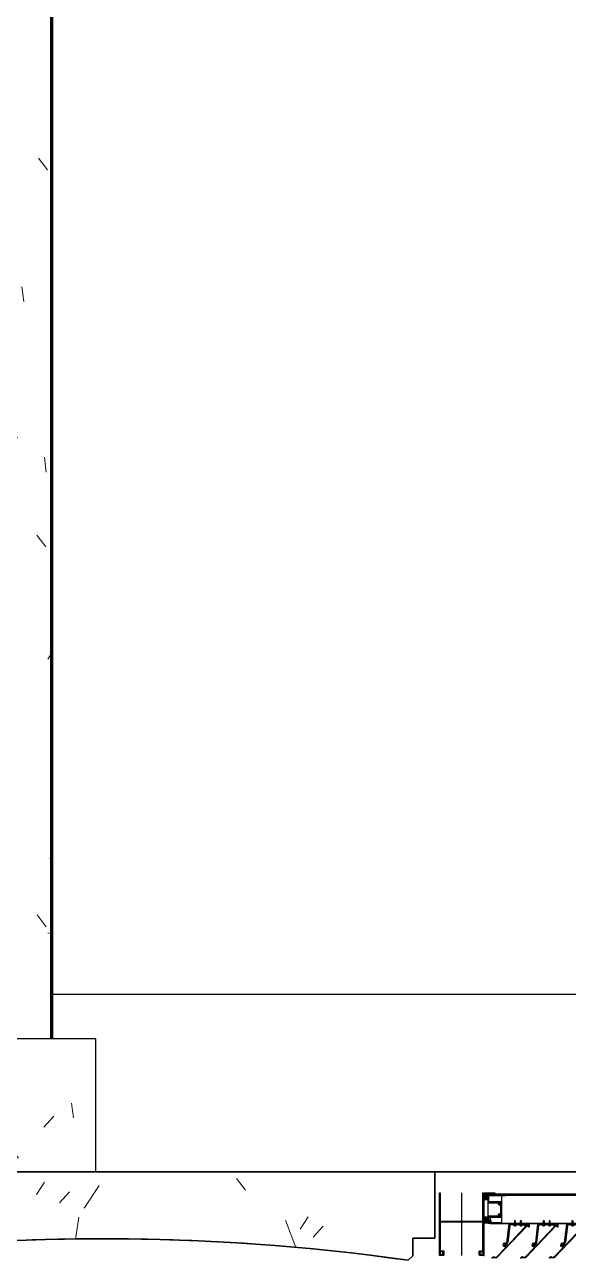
# Model space of a CAD drawing. Header units: millimetres. Extents: x -4391136 to -1798569, y -886572 to -291056.
# Drawn here: x -2548940 to -2547712, y -393616 to -390826 of the extents above; entities that cross this region are included whole.
import ezdxf

# ---------------------------------------------------------------- set-up
doc = ezdxf.new("R2010")
doc.units = ezdxf.units.MM
doc.set_wipeout_variables(frame=1)
doc.linetypes.add('CENTER', pattern=[50.800000000000004, 31.75, -6.35, 6.35, -6.35])
for name, color, linetype in [('010 - ASPG_ACCESSORIES_MAIN_COLOR_1', 7, 'Continuous'), ('010 - ASPG_EXTR_MAIN_COLOR_2', 7, 'Continuous'), ('010 - ASPG_FRAMING_CUT_COLOR_4', 7, 'Continuous'), ('010 - ASPG_FRAMING_HATCH_', 7, 'Continuous'), ('010 - ASPG_FRAMING_MAIN_COLOR_2', 7, 'Continuous'), ('010 - ASPG_FRAMING_SUB_COLOR_2', 7, 'Continuous'), ('010 - ASPG_FRAMING_WIPEOUT_', 7, 'Continuous'), ('_PP-Dim', 7, 'Continuous'), ('BOLT & SCREW', 7, 'Continuous'), ('Center Line', 7, 'CENTER'), ('Xref-C-1-PP17-AR-2214-01-B$0$A-GLAZ-CURT', 7, 'Continuous'), ('Xref-C-1-PP17-AR-2214-01-B$0$A-Wall', 7, 'Continuous'), ('Xref-C-1-PP17-AR-2214-01-B$0$A-WALL-PATT', 7, 'Continuous'), ('Xref-C-1-PP17-AR-2214-01-B$0$S-BEAM', 7, 'Continuous'), ('Xref-C-1-PP17-AR-2214-01-B$0$S-COLS', 7, 'Continuous'), ('Xref-C-1-PP17-AR-2214-01-B$0$S-COLS-E', 7, 'Continuous'), ('Xref-C-1-PP17-AR-2214-01-B$0$WALL-E', 7, 'Continuous')]:
    doc.layers.add(name, color=color, linetype=linetype)
doc.layers.add('010 - ASPG_EXTR_DEF_SUB', color=7, linetype='Continuous', plot=False)
doc.layers.add('010 - ASPG_FRAMING_DEF_SUB', color=7, linetype='Continuous', plot=False)
doc.layers.add('12-GRID', color=7, linetype='CENTER', lineweight=13)
doc.layers.add('SCREW', color=7, linetype='Continuous', lineweight=5)

# ---------------------------------------------------------------- blocks, each defined once
blk = doc.blocks.new('Xref-C-1-PP17-AR-2214-01-B$0$ACM_STR_COLN_Precast- Rectangular Column - 300x500-29835394-ENTRANCE 2 - LOWER ROOF FLOOR PLAN01-flat-1')
at = {"layer": 'Xref-C-1-PP17-AR-2214-01-B$0$S-COLS-E', "lineweight": 9}
h = blk.add_hatch(dxfattribs=at)
h.set_pattern_fill('ACET-2D-FP_50', style=0, pattern_type=2)
h.set_pattern_definition([(49.99999999999999, (2730087.727, 502148.947), (-459.0337474724126, 385.1750482020263), [76.2, -838.2]), (355, (2730087.727, 502148.947), (65.2825274575068, 746.1827032957545), [60.96, -670.56]), (100.451, (2730148.455, 502143.634), (-693.3830033246074, -127.8976821547151), [64.76000000000003, -712.3600000000004]), (46.184, (2730087.727, 502352.1470000001), (-648.5724862192296, 622.3064181256746), [114.3, -1257.299999999999]), (96.63599999999998, (2730178.087, 502338.133), (-1050.534318683824, -122.2199233656631), [97.14000000000112, -1068.540000000012]), (351.184, (2730087.727, 502352.1470000001), (172.1971373415032, 1110.274966525139), [91.44000000000005, -1005.840000000001]), (21, (2730189.327, 502301.347), (-214.7433929342337, 559.4256646482164), [76.20000000000026, -838.2000000000029]), (326, (2730189.327, 502301.347), (418.8539380654042, 620.9765000836203), [60.95999999999972, -670.5599999999969]), (71.45100000000001, (2730239.865, 502267.258), (-668.4524660190125, 224.2969172171013), [64.75999999999985, -712.3599999999983]), (37.50000000000001, (2730087.727, 502148.947), (-158.7692420154774, 206.9121046213362), [33.528, -628.904, 33.528, -1320.292]), (37.50000000000001, (2730087.727, 502148.947), (-158.7692420154774, 206.9121046213362), [-695.96, -647.192, 33.528, -639.572]), (7.499999999999999, (2730087.727, 502148.947), (-47.30360574389223, 359.3065578758984), [33.528, -354.584, 33.528, -870.204]), (7.499999999999999, (2730087.727, 502148.947), (-47.30360574389223, 359.3065578758984), [-421.64, -613.664, 33.528, -223.012]), (327.5, (2729861.159, 502148.947), (146.1911639370438, 229.474161533996), [33.52800000000035, -220.4720000000024, 33.52800000000035, -1810.512000000019]), (327.5, (2729861.159, 502148.947), (146.1911639370438, 229.474161533996), [-287.5280000000031, -758.9520000000081, 33.52800000000035, -1018.032000000011]), (317.5, (2729759.559, 502148.947), (321.0978918266117, 350.4168590258024), [33.52799999999964, -296.6719999999968, 33.52799999999964, -1239.519999999987]), (317.5, (2729759.559, 502148.947), (321.0978918266117, 350.4168590258024), [-363.7279999999961, -492.7599999999948, 33.52799999999964, -713.2319999999924])])
h.paths.add_polyline_path([(-150.000000002794, -190.0000000005239), (-150.000000002794, -200.0000000005239), (149.999999997206, -200.0000000005239), (149.999999997206, 299.9999999994761), (-150.000000002794, 299.9999999994761)])
at = {"layer": 'Xref-C-1-PP17-AR-2214-01-B$0$S-COLS', "color": 7}
for p, q in [((150, 300), (-150, 300)), ((-150, 300), (-150, 290)), ((-150, 290), (-150, -190)), ((150, 290), (150, 300)), ((150, -190), (150, 290)), ((-150, -190), (-150, -200)), ((150, -200), (150, -190)), ((-150, -200), (150, -200))]:
    blk.add_line(p, q, dxfattribs=at)
blk = doc.blocks.new('Xref-C-1-PP17-AR-2214-01-B$0$DPA_Curved type A - Curved Type A-V34-ENTRANCE 2 - LOWER ROOF FLOOR PLAN01-flat-1')
at = {"layer": 'Xref-C-1-PP17-AR-2214-01-B$0$A-GLAZ-CURT', "color": 7}
for p, q in [((0, 750.0000001523877), (0, -750.0000001523877)), ((0, -750.0000001523877), (0, 750.0000001523877)), ((150.0000000004657, 700.5497543982347), (150.0000000004657, 750.0000001523877)), ((150.0000000004657, 750.0000001523877), (150.0000000004657, 700.5497543982347))]:
    blk.add_line(p, q, dxfattribs=at)
for radius, start, end in [(4928.75781346165, 171.9524601037302, 177.311079546237), (4928.757813461648, 171.9524601037302, 177.311079546237), (4928.757813461649, 177.3174867018749, 179.9936068862288), (4928.757813461649, 177.3174867018749, 179.9936068862288), (4928.75781346165, 180, 182.676120185969), (4928.757813461644, 180, 182.676120185969)]:
    blk.add_arc((5080.220649064053, -4.656612873077393e-10), radius, start, end, dxfattribs=at)
blk = doc.blocks.new('Xref-C-1-PP17-AR-2214-01-B$0$DPA_Curved type A - Curved Type A-V14-ENTRANCE 2 - LOWER ROOF FLOOR PLAN01-flat-1')
at = {"layer": 'Xref-C-1-PP17-AR-2214-01-B$0$A-GLAZ-CURT', "lineweight": 9}
h = blk.add_hatch(dxfattribs=at)
h.set_pattern_fill('ACET-2D-FP_15', angle=90, style=0, pattern_type=2)
h.set_pattern_definition([(49.99999999999999, (2729937.736, 501833.3970000008), (-459.0337474724126, 385.1750482020262), [76.2, -838.2]), (355, (2729937.736, 501833.3970000008), (65.28252745750682, 746.1827032957547), [60.96000000000002, -670.5600000000001]), (100.451, (2729998.464, 501828.0840000007), (-693.3830033246076, -127.8976821547151), [64.76000000000005, -712.3600000000005]), (46.18400000000002, (2729937.736, 502036.5970000007), (-648.57248621923, 622.3064181256742), [114.3, -1257.299999999999]), (96.63599999999998, (2730028.096000001, 502022.5830000007), (-1050.534318683824, -122.2199233656637), [97.14000000000117, -1068.540000000013]), (351.184, (2729937.736, 502036.5970000007), (172.1971373415032, 1110.274966525139), [91.44000000000007, -1005.840000000001]), (21.00000000000002, (2730039.336000001, 501985.7970000007), (-214.7433929342338, 559.4256646482162), [76.20000000000027, -838.2000000000031]), (326, (2730039.336000001, 501985.7970000007), (418.8539380654042, 620.9765000836201), [60.95999999999974, -670.559999999997]), (71.45100000000002, (2730089.874, 501951.7080000007), (-668.4524660190125, 224.2969172171013), [64.75999999999986, -712.3599999999984]), (37.50000000000001, (2729937.736, 501833.3970000008), (-158.7692420154775, 206.9121046213362), [33.528, -628.904, 33.528, -1320.292]), (37.50000000000001, (2729937.736, 501833.3970000008), (-158.7692420154775, 206.9121046213362), [-695.96, -647.192, 33.528, -639.572]), (7.499999999999995, (2729937.736, 501833.3970000008), (-47.30360574389218, 359.3065578758988), [33.52799999999999, -354.5839999999999, 33.52799999999999, -870.204]), (7.499999999999995, (2729937.736, 501833.3970000008), (-47.30360574389218, 359.3065578758988), [-421.64, -613.6639999999999, 33.52799999999999, -223.012]), (327.5, (2729711.168000001, 501833.3970000008), (146.1911639370438, 229.474161533996), [33.52800000000036, -220.4720000000024, -1844.04000000002]), (327.5, (2729711.168000001, 501833.3970000008), (146.1911639370438, 229.474161533996), [-254.0000000000028, 33.52800000000036, -758.9520000000082, -1051.560000000011]), (327.5, (2729711.168000001, 501833.3970000008), (146.1911639370438, 229.474161533996), [-1046.480000000011, 33.52800000000036, -1018.032000000011]), (317.5, (2729609.568, 501833.3970000008), (321.0978918266118, 350.4168590258025), [33.52799999999964, -296.6719999999968, 33.52799999999964, -1239.519999999987]), (317.5, (2729609.568, 501833.3970000008), (321.0978918266118, 350.4168590258025), [-363.7279999999961, -492.7599999999947, 33.52799999999964, -713.2319999999922])])
h.paths.add_polyline_path([(-3.259629011154175e-09, -750.0000001529115), (149.9999999967404, -750.0000001529115), (149.9999999967404, -700.0000001526205), (189.999999997206, -700.0000001526205), (199.999999997206, -690.0000001547742), (173.0546247502789, -460.8418314472074), (156.8637420292944, -230.6736867153668), (151.462835598737, -1.164153218269348e-09), (156.8637420292944, 230.6736867130967), (173.2759108911268, 462.7237694916548), (199.999999997206, 690.0000001525041), (189.999999997206, 700.0000001525041), (149.9999999967404, 700.0000001525041), (149.9999999967404, 750.0000001518638), (-3.259629011154175e-09, 750.0000001518638)])
at = {"layer": 'Xref-C-1-PP17-AR-2214-01-B$0$A-GLAZ-CURT', "color": 7, "lineweight": 35}
for p, q in [((150, 750.0000001523877), (0, 750.0000001523877)), ((0, 750.0000001523877), (0, -750.0000001523877)), ((150, 700.0000001530279), (150, 750.0000001523877)), ((190, 700.0000001530279), (150, 700.0000001530279)), ((200, 690.0000001530279), (190, 700.0000001530279))]:
    blk.add_line(p, q, dxfattribs=at)
blk.add_arc((5080.220649064053, -4.656612873077393e-10), 4928.757813461648, 171.9524601037302, 188.0475398962698, dxfattribs=at)
blk = doc.blocks.new('W-1-PP17-ENT2_REV00_20260526-152612_EX_LOPF-1')
at = {"layer": 'Xref-C-1-PP17-AR-2214-01-B$0$A-WALL-PATT', "lineweight": 9}
h = blk.add_hatch(dxfattribs=at)
h.set_pattern_fill('ACET-2D-FP_6', angle=-39.99999999997265, style=0, pattern_type=2)
h.set_pattern_definition([(140.0000000000273, (-5300.000273352955, -7452.49991474679), (-385.17504819663, -459.0337474662813), [76.2000000016863, -838.2000000185496]), (85.00000000002728, (-5300.000273352955, -7452.49991474679), (-746.182703292987, 65.28252745699113), [60.95999998934607, -670.5599998828066]), (190.4510000000273, (-5294.686775229871, -7391.771650662238), (127.8976821521067, -693.3830033084379), [64.75999999792225, -712.3599999771448]), (136.1840000000273, (-5503.19981222041, -7452.499724316935), (-622.306418101827, -648.5724861947823), [114.3000000090041, -1257.300000099045]), (186.6360000000273, (-5489.186372125987, -7362.140300709347), (122.2199233644646, -1050.534318669234), [97.13999999808287, -1068.539999978911]), (81.18400000002735, (-5503.19981222041, -7452.499724316935), (-1110.274966523866, 172.1971373409029), [91.44000001127148, -1005.840000123987]), (111.0000000000273, (-5452.400153682567, -7350.900385513029), (-559.4256646492287, -214.7433929350229), [76.20000000026224, -838.2000000028846]), (56.00000000002737, (-5452.400153682567, -7350.900385513029), (-620.9765001018534, 418.8539380771107), [60.96000000798914, -670.5600000878804]), (161.4510000000273, (-5418.311747249216, -7300.362332455406), (-224.2969171917646, -668.4524659444579), [64.76000000175955, -712.360000019355]), (127.5000000000273, (-5300.000273352955, -7452.49991474679), (-206.9121046008077, -158.7692419998349), [33.52799999595497, -628.9039999241251, 33.52799999595497, -1320.291999840712]), (127.5000000000273, (-5300.000273352955, -7452.49991474679), (-206.9121046008077, -158.7692419998349), [-695.959999916035, -647.1919999219186, 33.52799999595497, -639.571999922838]), (97.50000000002731, (-5300.000273352955, -7452.49991474679), (-359.3065578895622, -47.30360574601231), [33.52800000462985, -354.5840000489642, 33.52800000462985, -870.2040001201657]), (97.50000000002731, (-5300.000273352955, -7452.49991474679), (-359.3065578895622, -47.30360574601231), [-421.6400000582239, -613.6640000847402, 33.52800000462985, -223.0120000307955]), (57.50000000002731, (-5300.000251204241, -7679.067727875954), (-229.4741615089589, 146.1911639207974), [33.52800000332779, -220.4720000218828, -1844.040000183029]), (57.50000000002731, (-5300.000251204241, -7679.067727875954), (-229.4741615089589, 146.1911639207974), [-254.0000000252106, 33.52800000332779, -758.9520000753291, -1051.560000104372]), (57.50000000002731, (-5300.000251204241, -7679.067727875954), (-229.4741615089589, 146.1911639207974), [-1046.480000103867, 33.52800000332779, -1018.032000101044]), (47.50000000002732, (-5299.999580374919, -7780.668140097114), (-350.416859014542, 321.097891815938), [33.52800000205954, -296.6720000182238, 33.52800000205954, -1239.52000007614]), (47.50000000002732, (-5299.999580374919, -7780.668140097114), (-350.416859014542, 321.097891815938), [-363.7280000223428, -492.7600000302689, 33.52800000205954, -713.2320000438118])])
h.paths.add_polyline_path([(-5500.000000002328, -9752.170847279544), (-5500.000000002328, -9905.01763978327), (-5300.000000002328, -9905.01763978327), (-5300.000000002328, -4899.999999996799), (-5500.000000002328, -4899.999999996799)])
at = {"layer": 'Xref-C-1-PP17-AR-2214-01-B$0$A-Wall', "color": 7, "lineweight": 70}
blk.add_line((-5300.000000001863, -9905.017639786063), (-5300.000000001863, -5750.000000000058), dxfattribs=at)
at = {"layer": 'Xref-C-1-PP17-AR-2214-01-B$0$S-BEAM', "color": 7}
for p, q in [((-729.9999965955503, -9805.017639786063), (-5300.000000001863, -9805.017639786063)), ((-19234.99999829847, -10205.01763978606), (470.0000017015263, -10205.01763978606))]:
    blk.add_line(p, q, dxfattribs=at)
at = {"layer": 'Xref-C-1-PP17-AR-2214-01-B$0$WALL-E', "color": 7}
blk.add_line((970.0000017015263, -10204.99999999866), (-13434.99999984959, -10204.99999999866), dxfattribs=at)
at = {"color": 7, "rotation": 270}
for name, p in [('Xref-C-1-PP17-AR-2214-01-B$0$ACM_STR_COLN_Precast- Rectangular Column - 300x500-29835394-ENTRANCE 2 - LOWER ROOF FLOOR PLAN01-flat-1', (-5499.999998298474, -10055.01763978606)), ('Xref-C-1-PP17-AR-2214-01-B$0$DPA_Curved type A - Curved Type A-V34-ENTRANCE 2 - LOWER ROOF FLOOR PLAN01-flat-1', (-5184.999999696855, -10205.0088198926)), ('Xref-C-1-PP17-AR-2214-01-B$0$DPA_Curved type A - Curved Type A-V14-ENTRANCE 2 - LOWER ROOF FLOOR PLAN01-flat-1', (-5184.450245451648, -10205.0088198926))]:
    blk.add_blockref(name, p, dxfattribs=at)
blk = doc.blocks.new('*U3395')
at = {"layer": '12-GRID', "color": 7, "linetype": 'CENTER'}
for p, q in [((5.684341886080801e-14, -6.200000000000029), (5.684341886080801e-14, 2.200000000000029)), ((-4.199999999999973, -2), (4.200000000000085, -2))]:
    blk.add_line(p, q, dxfattribs=at)
at = {"layer": 'BOLT & SCREW', "color": 7}
for p, q in [((-0.553537628269381, -1.771128018217196), (-1.767499999999847, -1.558125000000442)), ((-0.553537628269381, -2.228871981782805), (-1.767500000000483, -2.441875000000354)), ((-0.4577439635652332, -1.771128018217196), (-0.8837500000000146, -1.558125000000442)), ((-0.4577439635652332, -2.228871981782805), (-0.8837500000000146, -2.441875000000354)), ((-0.2288719817826677, -1.446462371730204), (-0.4418749999998197, -0.2325000000002947)), ((-0.2288719817826677, -1.542256036434869), (-0.4418749999998197, -1.116250000000048)), ((-0.2288719817826677, -2.457743963565131), (-0.4418749999998197, -2.883750000000271)), ((-0.2288719817821107, -2.553537628269438), (-0.4418749999998197, -3.767500000000023)), ((0.2288719817822642, -1.446462371730562), (0.4418749999996946, -0.2324999999999764)), ((0.2288719817822642, -1.542256036434869), (0.4418749999996946, -1.116250000000048)), ((0.4418749999996946, -2.883750000000271), (0.2288719817829008, -2.457743963565131)), ((0.2288719817829008, -2.553537628269438), (0.4418749999999732, -3.767500000000023)), ((0.4577439635647103, -1.771128018217196), (0.8837499999994917, -1.558125000000442)), ((0.4577439635647103, -2.228871981782805), (0.8837500000001283, -2.441874999999877)), ((0.5535376282692559, -1.771128018217196), (1.767500000000001, -1.558125000000124)), ((0.5535376282692559, -2.228871981782805), (1.767500000000001, -2.441874999999877))]:
    blk.add_line(p, q, dxfattribs=at)
for points in [[(-1.767500000000006, -1.558125000000442), (-0.8837500000001342, -1.558125000000442, 0.4142135623730394), (-0.4418749999998197, -1.116250000000048), (-0.4418749999998197, -0.2325000000002947), (0.4418749999996946, -0.2324999999999764), (0.4418749999996946, -1.116250000000048, 0.4142135623731505), (0.8837500000000089, -1.558125000000442), (1.76750000000012, -1.558125000000124), (1.76750000000012, -2.441874999999877), (0.8837500000000089, -2.441874999999877, 0.414213562373095), (0.4418749999996946, -2.883750000000271), (0.4418749999999732, -3.767500000000023), (-0.4418749999998197, -3.767500000000023), (-0.4418749999998197, -2.883750000000271, 0.4142135623730397), (-0.8837500000001342, -2.441875000000354), (-1.767500000000483, -2.441875000000354)], [(0.2288719817829008, -2.457743963565131, -0.414213562373095), (0.4577439635645909, -2.228871981782805), (0.5535376282692559, -2.228871981782805), (0.5535376282692559, -1.771128018217196), (0.4577439635645909, -1.771128018217196, -0.4142135623730951), (0.228871981782105, -1.542256036434869), (0.228871981782105, -1.446462371730562), (-0.2288719817826677, -1.446462371730204), (-0.2288719817826677, -1.542256036434869, -0.4142135623730951), (-0.4577439635649944, -1.771128018217196), (-0.553537628269381, -1.771128018217196), (-0.553537628269381, -2.228871981782805), (-0.4577439635649944, -2.228871981782805, -0.4142135623730951), (-0.2288719817826677, -2.457743963565131), (-0.2288719817822698, -2.553537628269438), (0.2288719817829008, -2.553537628269438)]]:
    blk.add_lwpolyline(points, format="xyb", close=True, dxfattribs=at)
blk.add_circle((5.684341886080801e-14, -2), 3.5, dxfattribs=at)
blk = doc.blocks.new('000_ASPG_TYP_FILES_20260218-010703_FRAME_EXTR_')
at = {"layer": '010 - ASPG_FRAMING_HATCH_'}
h = blk.add_hatch(dxfattribs=at)
h.set_pattern_fill('ANSI32', scale=0.1, angle=180)
h.set_pattern_definition([(225, (0, 0), (0.6735192090801866, -0.6735192090801868), []), (225, (-0.4490130000000001, 5.498823332255506e-17), (0.6735192090801866, -0.6735192090801868), [])])
edge = h.paths.add_edge_path()
edge.add_line((1.999999996740371, 15.99999999965075), (1.999999996740371, 1.999999999941792))
edge.add_line((1.999999996740371, 1.999999999941792), (39.69999999750871, 1.999999999941792))
edge.add_arc((39.69999999730499, 1.700000000040752), 0.2999999999010399, -3.891028654834372e-08, 89.99999996109239, ccw=False)
edge.add_line((39.99999999720603, 1.699999999837019), (39.99999999720603, 0.2999999996973202))
edge.add_arc((39.69999999750872, 0.2999999996973131), 0.2999999996973131, -90.00000000000142, 1.4210854715202004e-12, ccw=False)
edge.add_line((39.69999999750871, 0), (0.2999999996973202, 0))
edge.add_arc((0.2999999996973273, 0.2999999996973273), 0.2999999996973273, 180.0000000000013, 269.99999999999864, ccw=False)
edge.add_line((0, 0.2999999996973202), (0, 17.69999999989523))
edge.add_arc((0.2999999999301508, 17.70000000012806), 0.2999999999301508, 90.00000004446741, 180.0000000444674, ccw=False)
edge.add_line((0.2999999996973202, 18.00000000005821), (22.5570233851904, 18.00000000005821))
edge.add_arc((22.5570233856712, 18.50000000026317), 0.5000000002049632, 269.9999999449049, 380.2095453190142)
edge.add_arc((26.1699999981368, 19.82999999686102), 3.349999998908497, 182.0637942974167, 200.2095453254992, ccw=False)
edge.add_arc((23.58168000320438, 19.73672835517209), 0.7599999998138507, 2.0637943418387863, 182.0637943418388, ccw=False)
edge.add_arc((26.16999999910358, 19.82999999939922), 1.830000000338361, 182.0637943388468, 447.9362056470717)
edge.add_arc((26.263271644013, 22.41831999551505), 0.7600000000549151, 87.93620564125177, 267.9362056412518, ccw=False)
edge.add_arc((26.16999999863267, 19.8300000075356), 3.349999992334041, 69.79045460402187, 87.9362056313708, ccw=False)
edge.add_arc((27.49999999788272, 23.44297661244421), 0.5000000006038865, 249.7904545688332, 359.9999999442181)
edge.add_line((27.9999999984866, 23.44297661195742), (27.9999999984866, 26.67999999993481))
edge.add_line((27.9999999984866, 26.67999999993481), (28.49999999674037, 27.17999999958556))
edge.add_line((28.49999999674037, 27.17999999958556), (27.9999999984866, 27.67999999970198))
edge.add_line((27.9999999984866, 27.67999999970198), (27.9999999984866, 38.61999999982072))
edge.add_line((27.9999999984866, 38.61999999982072), (28.49999999674037, 39.11999999993714))
edge.add_line((28.49999999674037, 39.11999999993714), (27.9999999984866, 39.62000000005355))
edge.add_line((27.9999999984866, 39.62000000005355), (27.9999999984866, 42.85702338756528))
edge.add_arc((27.49999999787862, 42.85702338707262), 0.5000000006079759, 5.645408219420843e-08, 110.2095454304945)
edge.add_arc((26.16999999884449, 46.46999999186602), 3.349999992147246, 272.0637943651193, 290.20954539329375, ccw=False)
edge.add_arc((26.263271644013, 43.88168000403675), 0.7600000000258301, 92.06379435882718, 272.0637943588272, ccw=False)
edge.add_arc((26.16999999910502, 46.47000000012492), 1.830000000339747, 272.0637943528818, 537.9362056611998)
edge.add_arc((23.58168000320438, 46.56327164435061), 0.7599999998138507, 177.9362056581612, 357.9362056581612, ccw=False)
edge.add_arc((26.16999999825318, 46.47000000263876), 3.349999999025627, 159.7904546748206, 177.9362057022633, ccw=False)
edge.add_arc((22.55702338551316, 47.7999999994954), 0.500000000434755, 339.790454661877, 450.0000000369852)
edge.add_line((22.5570233851904, 48.29999999993015), (0.2999999996973202, 48.29999999993015))
edge.add_arc((0.2999999996973095, 48.59999999962746), 0.2999999996973131, 179.9999999999987, 270.00000000000205, ccw=False)
edge.add_line((0, 48.59999999962747), (0, 59.99999999994179))
edge.add_arc((0.2999999996973202, 59.99999999994179), 0.2999999996973202, 90, 180, ccw=False)
edge.add_line((0.2999999996973202, 60.29999999963911), (4.999999997438863, 60.29999999963911))
edge.add_line((4.999999997438863, 60.29999999963911), (4.999999997438863, 64.99999999959255))
edge.add_arc((5.299999997369017, 64.99999999982538), 0.2999999999301544, 90.0000000444681, 180.0000000444674, ccw=False)
edge.add_line((5.299999997136183, 65.29999999975553), (29.99999999883585, 65.29999999975553))
edge.add_line((29.99999999883585, 65.29999999975553), (29.99999999883585, 63.59999999997672))
edge.add_arc((29.69999999890567, 63.59999999974391), 0.2999999999301721, -89.99999995552861, 4.4463320136856055e-08, ccw=False)
edge.add_line((29.69999999913853, 63.29999999981374), (7.299999997485429, 63.29999999981374))
edge.add_arc((7.29999999771826, 62.99999999988358), 0.2999999999301508, 90.00000004446738, 180.0000000444674)
edge.add_line((6.999999997788109, 62.99999999965075), (6.999999997788109, 58.29999999969732))
edge.add_line((6.999999997788109, 58.29999999969732), (2.300000000162981, 58.29999999969732))
edge.add_arc((2.299999998300336, 57.99999999813735), 0.3000000015599653, 89.99999964426098, 179.999999644261)
edge.add_line((1.999999996740371, 58), (1.999999996740371, 50.60000000003492))
edge.add_arc((2.299999998533172, 50.60000000166475), 0.3000000017928013, 180.000000311273, 270.0000003112706)
edge.add_line((2.300000000162981, 50.29999999987194), (29.69999999913853, 50.29999999987194))
edge.add_arc((29.6999999989348, 49.9999999999709), 0.299999999901047, -3.890897914970992e-08, 89.99999996109108, ccw=False)
edge.add_line((29.99999999883585, 49.99999999976717), (29.99999999883585, 26.67999999993481))
edge.add_line((29.99999999883585, 26.67999999993481), (29.99999999883585, 16.29999999981374))
edge.add_arc((29.6999999989057, 16.2999999995809), 0.2999999999301508, -89.99999995553259, 4.446741286301403e-08, ccw=False)
edge.add_line((29.69999999913853, 15.99999999965075), (1.999999996740371, 15.99999999965075))
at = {"layer": '010 - ASPG_FRAMING_CUT_COLOR_4', "color": 7}
blk.add_lwpolyline([(1.999999996740371, 15.99999999965075), (1.999999996740371, 1.999999999941792), (39.69999999750871, 1.999999999941792, -0.4142135623731089), (39.99999999720603, 1.699999999837019), (39.99999999720603, 0.2999999996973202, -0.4142135623731089), (39.69999999750871, 0), (0.2999999996973202, 0, -0.4142135623730811), (0, 0.2999999996973202), (0, 17.69999999989523, -0.4142135623730951), (0.2999999996973202, 18.00000000005821), (22.5570233851904, 18.00000000005821, 0.5217296884731124), (23.02624112786725, 18.67272727261297, -0.07934163687482358), (22.82217297761235, 19.70935906958766, -1), (24.34118702879641, 19.76409764075652, 2.296345716993233), (26.23590235819574, 21.65881296969019, -1), (26.29064092983026, 23.17782702133991, -0.0793416368716021), (27.32727272447664, 22.9737588702119, 0.5217296884801942), (27.9999999984866, 23.44297661195742), (27.9999999984866, 26.67999999993481), (28.49999999674037, 27.17999999958556), (27.9999999984866, 27.67999999970198), (27.9999999984866, 38.61999999982072), (28.49999999674037, 39.11999999993714), (27.9999999984866, 39.62000000005355), (27.9999999984866, 42.85702338756528, 0.5217296884727316), (27.32727272447664, 43.3262411293108, -0.07934163687522733), (26.29064092983026, 43.122172978241, -1), (26.23590235819574, 44.64118702983251, 2.296345716995783), (24.34118702879641, 46.53590235876618, -1), (22.82217297761235, 46.59064092993503, -0.07934163687201433), (23.02624112786725, 47.62727272690972, 0.5217296884786579), (22.5570233851904, 48.29999999993015), (0.2999999996973202, 48.29999999993015, -0.4142135623731158), (0, 48.59999999962747), (0, 59.99999999994179, -0.414213562373095), (0.2999999996973202, 60.29999999963911), (4.999999997438863, 60.29999999963911), (4.999999997438863, 64.99999999959255, -0.4142135623730879), (5.299999997136183, 65.29999999975553), (29.99999999883585, 65.29999999975553), (29.99999999883585, 63.59999999997672, -0.4142135623730533), (29.69999999913853, 63.29999999981374), (7.299999997485429, 63.29999999981374, 0.4142135623730949), (6.999999997788109, 62.99999999965075), (6.999999997788109, 58.29999999969732), (2.300000000162981, 58.29999999969732, 0.4142135623730948), (1.999999996740371, 58), (1.999999996740371, 50.60000000003492, 0.4142135623730845), (2.300000000162981, 50.29999999987194), (29.69999999913853, 50.29999999987194, -0.4142135623730951), (29.99999999883585, 49.99999999976717), (29.99999999883585, 26.67999999993481), (29.99999999883585, 16.29999999981374, -0.4142135623730951), (29.69999999913853, 15.99999999965075)], format="xyb", close=True, dxfattribs=at)
at = {"color": 7}
for p in [(26.16999999736436, 48.46999999973923), (26.16999999736436, 21.82999999966705)]:
    blk.add_blockref('*U3395', p, dxfattribs=at)
blk = doc.blocks.new('000_ASPG_TYP_FILES_FRAMING_EXTR_BREAKLINE_TYPE_2')
at = {"layer": '010 - ASPG_FRAMING_HATCH_', "transparency": 33554585}
h = blk.add_hatch(dxfattribs=at)
h.set_pattern_fill('ANSI32', scale=0.25)
h.set_pattern_definition([(45, (0, 0), (-1.683798022700467, 1.683798022700467), []), (45, (1.1225325, 0), (-1.683798022700467, 1.683798022700467), [])])
h.paths.add_polyline_path([(131.0000000002328, 91.00000000058208, 0.4142135623730951), (132.0000000003492, 90.00000000046566), (140.0000000002328, 90.00000000046566, 0.4142135623730951), (141.0000000002328, 91.00000000046566), (141.0000000002328, 100.0000000004657), (2.000000000465661, 100.0000000004657), (2.000000000465661, 125.0000000004657), (4.656612873077393e-10, 125.0000000004657), (4.656612873077393e-10, 99.00000000046566, 0.4142135623730951), (1.000000000465661, 98.00000000046566), (63.00000000023283, 98.00000000046566, -0.414213562373093), (64.00000000023283, 97.00000000046566), (64.00000000023277, 3, -0.4142135623730951), (63.00000000023277, 2), (4.655476004700176e-10, 2), (-5.684341886080801e-14, 0), (141.0000000002328, -6.05359673500061e-09), (141.0000000002328, 8.99999999650754, 0.4142135623730951), (140.0000000002328, 9.99999999650754), (132.0000000003492, 9.99999999650754, 0.4142135623730951), (131.0000000002328, 8.999999996391125), (131.0000000002328, 3, -0.4142135623730951), (130.0000000002328, 2), (67.00000000034919, 2, -0.4142135623730951), (66.00000000023277, 3.000000000116415), (66.00000000023283, 97.00000000034925, -0.4142135623730951), (67.00000000034925, 98.00000000046566), (130.0000000002328, 98.00000000046566, -0.414213562373095), (131.0000000002328, 97.00000000046566)])
h.paths.add_polyline_path([(133.0000000002328, 92.00000000372529), (133.0000000002328, 98.00000000046566), (139.0000000004657, 98.00000000046566), (139.0000000004657, 92.00000000372529)], flags=16)
h.paths.add_polyline_path([(133.0000000002328, 7.999999996740371), (139.0000000004656, 7.999999996740371), (139.0000000004656, 2), (133.0000000002328, 2)], flags=16)
at = {"layer": '010 - ASPG_FRAMING_HATCH_'}
h = blk.add_hatch(dxfattribs=at)
h.set_pattern_fill('ANSI37', scale=0.5954980955866349, angle=-90.00000000000001)
h.set_pattern_definition([(314.9999999999999, (1257419.492862034, -519971.6224064051), (1.336931354494228, 1.336931354494224), []), (44.99999999999984, (1257419.492862034, -519971.6224064051), (-1.336931354494223, 1.336931354494228), [])])
edge = h.paths.add_edge_path()
edge.add_ellipse((57.77220869682924, 105.0000000013979), major_axis=(-3.509070088518285e-14, -4.999999999272404), ratio=0.6444816938462435, start_angle=0, end_angle=180)
edge.add_line((57.7722086968293, 110.0000000004666), (62.00000000013239, 110.0000000004666))
edge.add_arc((62.00000000012511, 110.3000000005204), 0.3000000000538421, -89.99999999861039, -1.389609784768862e-09)
edge.add_line((62.30000000017895, 110.3000000005131), (62.30000000017895, 111.0000000004666))
edge.add_line((62.30000000017895, 111.0000000004666), (61.80000000017895, 111.5000000006994))
edge.add_line((61.80000000017895, 111.5000000006994), (62.30000000017895, 112.0000000004666))
edge.add_line((62.3000000001789, 112.0000000004666), (61.8000000001789, 112.5000000006994))
edge.add_line((61.8000000001789, 112.5000000006994), (62.3000000001789, 113.0000000004666))
edge.add_line((62.3000000001789, 113.0000000004666), (61.8000000001789, 113.5000000004666))
edge.add_line((61.8000000001789, 113.5000000004666), (62.3000000001789, 114.0000000004666))
edge.add_line((62.3000000001789, 114.0000000004666), (62.3000000001789, 115.0000000004666))
edge.add_line((62.3000000001789, 115.0000000004666), (63.30000000006248, 115.0000000004666))
edge.add_line((63.30000000006248, 115.0000000004666), (63.80000000006248, 115.5000000004666))
edge.add_line((63.80000000006248, 115.5000000004666), (64.30000000006248, 115.0000000004666))
edge.add_line((64.30000000006248, 115.0000000004666), (64.80000000006248, 115.5000000004666))
edge.add_line((64.80000000006248, 115.5000000004666), (65.30000000006248, 115.0000000004666))
edge.add_line((65.30000000006248, 115.0000000004666), (65.80000000006248, 115.5000000004666))
edge.add_line((65.80000000006248, 115.5000000004666), (66.3000000001789, 115.0000000004666))
edge.add_line((66.3000000001789, 115.0000000004666), (67.00000000013233, 115.0000000004666))
edge.add_arc((67.00000000009595, 115.3000000004331), 0.2999999999665306, -89.99999999305201, 1.528565674358258e-08)
edge.add_line((67.30000000006248, 115.3000000005131), (67.30017822621585, 110.0000000004666))
edge.add_arc((77.20009572428614, 105.0000000011651), 11.09091368921486, 153.2037265686182, 206.7962734313818)
edge.add_line((67.30017822621585, 100.0000000018636), (57.77220869682924, 100.0000000018636))
h = blk.add_hatch(dxfattribs=at)
h.set_pattern_fill('ANSI37', scale=0.5954980955866349, angle=-90.00000000000001)
h.set_pattern_definition([(314.9999999999999, (1257419.192862035, -519973.9224064052), (1.336931354494228, 1.336931354494224), []), (44.99999999999984, (1257419.192862035, -519973.9224064052), (-1.336931354494223, 1.336931354494228), [])])
edge = h.paths.add_edge_path()
edge.add_ellipse((11.52796953045714, 105.0000000013979), major_axis=(-3.510345640540481e-14, -4.999999999272404), ratio=0.6444816938462435, start_angle=180, end_angle=360, ccw=False)
edge.add_line((11.52796953045714, 110.0000000004666), (2.000000001098726, 110.0000000004666))
edge.add_arc((-7.899917496811156, 105.0000000013979), 11.09091368915029, -26.79627343179601, 26.796273430967574, ccw=False)
edge.add_line((2.000000001070532, 100.0000000018636), (11.52796953042895, 100.0000000018636))
h = blk.add_hatch(dxfattribs=at)
h.set_pattern_fill('HONEY', scale=0.238199238234654, angle=-90.00000000000001)
h.set_pattern_definition([(270, (1257419.442484037, -519993.9224064052), (0.6549599250656583, -1.134423872092541), [0.7562825813950264, -1.512565162790053]), (29.99999999999978, (1257419.442484037, -519993.9224064052), (0.6549599293588203, 1.134423869613882), [0.7562825813950257, -1.512565162790051]), (329.9999999999998, (1257419.442484037, -519993.9224064052), (1.309919854424478, -2.478657937293614e-09), [-1.512565162790051, 0.7562825813950254])])
edge = h.paths.add_edge_path()
edge.add_ellipse((11.77759153230824, 105.0000000014043), major_axis=(-3.509070088518285e-14, -4.999999999272404), ratio=0.6444816938462435, start_angle=0, end_angle=360, ccw=False)
h = blk.add_hatch(dxfattribs=at)
h.set_pattern_fill('HONEY', scale=0.238199238234654, angle=-90.00000000000001)
h.set_pattern_definition([(270, (1257419.243240032, -519991.6224064051), (0.6549599250656583, -1.134423872092541), [0.7562825813950264, -1.512565162790053]), (29.99999999999978, (1257419.243240032, -519991.6224064051), (0.6549599293588203, 1.134423869613882), [0.7562825813950257, -1.512565162790051]), (329.9999999999998, (1257419.243240032, -519991.6224064051), (1.309919854424478, -2.478657937293614e-09), [-1.512565162790051, 0.7562825813950254])])
edge = h.paths.add_edge_path()
edge.add_ellipse((57.5225866949782, 105.0000000013979), major_axis=(-3.509070088518285e-14, -4.999999999272404), ratio=0.6444816938462435, start_angle=0, end_angle=360)
at = {"color": 7}
blk.add_point((141.0000000002328, 100.0000000004657), dxfattribs=at)
at = {"layer": '010 - ASPG_FRAMING_CUT_COLOR_4', "color": 7}
blk.add_lwpolyline([(-5.684341886080801e-14, 0), (4.656044438888784e-10, 2), (63.00000000023277, 2, 0.4142135623730951), (64.00000000023277, 3), (64.00000000023283, 97.00000000046566, 0.4142135623730951), (63.00000000023283, 98.00000000046566), (1.000000000465661, 98.00000000046566, -0.4142135623730951), (4.656612873077393e-10, 99.00000000046566), (4.656612873077393e-10, 125.0000000004657), (2.000000000465661, 125.0000000004657), (2.000000000465661, 100.0000000004657), (141.0000000002328, 100.0000000004657), (141.0000000002328, 91.00000000046566, -0.4142135623730951), (140.0000000002328, 90.00000000046566), (132.0000000004657, 90.00000000046566, -0.414213562373095), (131.0000000002328, 91.00000000046566), (131.0000000002328, 97.00000000046566, 0.4142135623730951), (130.0000000002328, 98.00000000046566), (67.00000000046566, 98.00000000046566, 0.4142135623730951), (66.00000000023283, 97.00000000046566), (66.00000000023277, 3, 0.4142135623730951), (67.0000000004656, 2), (130.0000000002328, 2, 0.4142135623730951), (131.0000000002328, 3), (131.0000000002328, 8.99999999650754, -0.414213562373095), (132.0000000004656, 9.99999999650754), (140.0000000002328, 9.99999999650754, -0.4142135623730951), (141.0000000002328, 8.99999999650754), (141.0000000002328, 0)], format="xyb", close=True, dxfattribs=at)
for points in [[(139.0000000004657, 98.00000000046566), (139.0000000004657, 92.00000000372529), (133.0000000002328, 92.00000000372529), (133.0000000002328, 98.00000000046566)], [(139.0000000004656, 2), (139.0000000004656, 7.999999996740371), (133.0000000002328, 7.999999996740371), (133.0000000002328, 2)]]:
    blk.add_lwpolyline(points, close=True, dxfattribs=at)
at = {"layer": '010 - ASPG_FRAMING_DEF_SUB', "color": 7, "transparency": 33554457}
blk.add_line((4.656044438888784e-10, 50.00000000023283), (141.0000000002329, 50.00000000023283), dxfattribs=at)
for points in [[(54.30017822621591, 100.0000000018636), (67.30017822621585, 100.0000000018636), (67.30017822621585, 115.5000000004666), (54.30017822621585, 115.5000000004666)], [(2.000000001070532, 100.0000000018636), (15.00000000107053, 100.0000000018699), (15.00000000107053, 110.0000000006767), (2.000000001070532, 110.0000000006703)]]:
    blk.add_lwpolyline(points, close=True, dxfattribs=at)
at = {"layer": '010 - ASPG_FRAMING_SUB_COLOR_2', "color": 7}
for points in [[(57.5225866949782, 100.0000000018636), (67.30017822621585, 100.0000000018636, -0.2381992382621886), (67.30017822621585, 110.0000000004666), (67.30000000006248, 115.3000000005131, -0.4142135624157165), (67.00000000013233, 115.0000000004666), (66.3000000001789, 115.0000000004666), (65.80000000006248, 115.5000000004666), (65.30000000006248, 115.0000000004666), (64.80000000006248, 115.5000000004666), (64.30000000006248, 115.0000000004666), (63.80000000006248, 115.5000000004666), (63.30000000006248, 115.0000000004666), (62.3000000001789, 115.0000000004666), (62.3000000001789, 114.0000000004666), (61.8000000001789, 113.5000000004666), (62.3000000001789, 113.0000000004666), (61.8000000001789, 112.5000000006994), (62.3000000001789, 112.0000000004666), (61.80000000017895, 111.5000000006994), (62.30000000017895, 111.0000000004666), (62.30000000017895, 110.3000000005131, -0.414213562358888), (62.00000000013239, 110.0000000004666), (57.5225866949782, 110.0000000004666)], [(11.77759153219182, 100.0000000018699), (2.000000001070532, 100.0000000018636, 0.2381992382621886), (2.000000001070532, 110.0000000004666), (11.77759153219182, 110.0000000004729)]]:
    blk.add_lwpolyline(points, format="xyb", dxfattribs=at)
at = {"layer": '010 - ASPG_FRAMING_SUB_COLOR_2', "color": 7, "extrusion": (0, 0, -1)}
blk.add_ellipse((11.77759153230824, 105.0000000014043), major_axis=(-3.509070088518285e-14, -4.999999999272404), ratio=0.6444816938462435, dxfattribs=at)
at = {"layer": '010 - ASPG_FRAMING_SUB_COLOR_2', "color": 7}
blk.add_ellipse((57.5225866949782, 105.0000000013979), major_axis=(-3.509070088518285e-14, -4.999999999272404), ratio=0.6444816938462435, dxfattribs=at)
blk = doc.blocks.new('PZG35-9D5')
at = {"layer": 'Center Line', "color": 7}
blk.add_line((1.4210854715202e-14, 3.733653355866409), (1.4210854715202e-14, -10.53404386090006), dxfattribs=at)
at = {"layer": 'SCREW', "color": 7}
for p, q in [((-1.399999999999963, 2.842170943040401e-14), (-1.399999999999963, -1.090192378864657)), ((1.399999999999991, 0), (1.399999999999991, -0.5901923788647139)), ((-1.850000000000009, -1.399999999999977), (1.850000000000037, -0.8999999999999773)), ((-1.850000000000009, -1.399999999999977), (-1.399999999999963, -1.090192378864685)), ((-1.850000000000009, -1.399999999999977), (-1.399999999999963, -1.709807621135297)), ((-1.850000000000009, -2.699999999999989), (1.850000000000037, -2.199999999999989)), ((-1.850000000000009, -2.699999999999989), (-1.399999999999963, -2.390192378864697)), ((-1.850000000000009, -2.699999999999989), (-1.399999999999963, -3.009807621135309)), ((-1.850000000000009, -4), (-1.399999999999963, -3.690192378864708)), ((-1.850000000000009, -4), (-0.9911470940920566, -3.883938796498938)), ((-1.850000000000009, -4), (-1.399999999999963, -4.30980762113532)), ((-1.399999999999963, -1.090192378864685), (1.399999999999991, -0.5901923788646855)), ((-1.399999999999963, -1.709807621135297), (1.399999999999991, -1.209807621135297)), ((-1.399999999999963, -1.709807621135269), (-1.399999999999963, -2.390192378864697)), ((-1.399999999999963, -2.390192378864697), (1.399999999999991, -1.890192378864697)), ((-1.399999999999963, -3.009807621135309), (1.399999999999991, -2.509807621135309)), ((-1.399999999999963, -3.009807621135309), (-1.399999999999963, -3.690192378864708)), ((-1.399999999999963, -3.690192378864708), (-0.8446989986695002, -3.591031485769975)), ((-1.399999999999963, -4.30980762113532), (-1.184865735341859, -4.271390788160659)), ((-1.399999999999963, -4.309807621135349), (-1.399999999999963, -8.099999999999966)), ((1.4210854715202e-14, -9.5), (-1.399999999999963, -8.099999999999966)), ((1.4210854715202e-14, -9.5), (1.399999999999991, -8.099999999999966)), ((0.5619885887190463, -3.339837273736322), (1.399999999999991, -3.190192378864708)), ((0.7141825614195483, -3.653488843051434), (1.850000000000037, -3.5)), ((0.7141825614195483, -3.932275020881832), (1.399999999999991, -3.80980762113532)), ((0.7141825614195483, -4.612659778611231), (1.399999999999991, -4.49019237886472)), ((0.7141825614195483, -4.953488843051389), (1.850000000000037, -4.800000000000011)), ((0.7141825614195483, -5.232275020881843), (1.399999999999991, -5.109807621135332)), ((1.850000000000037, -0.8999999999999773), (1.399999999999991, -0.5901923788646855)), ((1.850000000000037, -0.8999999999999773), (1.399999999999991, -1.209807621135297)), ((1.399999999999991, -1.209807621135269), (1.399999999999991, -1.890192378864725)), ((1.850000000000037, -2.199999999999989), (1.399999999999991, -1.890192378864697)), ((1.850000000000037, -2.199999999999989), (1.399999999999991, -2.509807621135309)), ((1.399999999999991, -2.50980762113528), (1.399999999999991, -3.190192378864708)), ((1.850000000000037, -3.5), (1.399999999999991, -3.190192378864708)), ((1.850000000000037, -3.5), (1.399999999999991, -3.80980762113532)), ((1.399999999999991, -3.809807621135349), (1.399999999999991, -4.490192378864691)), ((1.850000000000037, -4.800000000000011), (1.399999999999991, -4.49019237886472)), ((1.850000000000037, -4.800000000000011), (1.399999999999991, -5.109807621135332)), ((1.399999999999991, -5.109807621135332), (1.399999999999991, -8.099999999999966))]:
    blk.add_line(p, q, dxfattribs=at)
blk.add_lwpolyline([(1.4210854715202e-14, -9.5), (0.7141825614195483, -5.232275020881843), (0.7141825614195483, -3.600899293750615, 0.4176573264866609), (0.4106596181599826, -3.300919979679151, 0.1081021898226624), (-0.8446989986694433, -3.591031485769975), (-1.399999999999991, -4.701675652739141)], format="xyb", dxfattribs=at)
blk = doc.blocks.new('*U3396')
at = {"layer": 'SCREW', "color": 7}
blk.add_lwpolyline([(3.026373332565058, 1.780836269555209, 0.09905967801670053), (0.7999999999999687, 2.546427498927414), (0.7999999999999687, 2.274284095813357), (-0.800000000000054, 2.274284095813357), (-0.800000000000054, 2.546427498927414, 0.09905967801670058), (-3.026373332565143, 1.780836269555209, 0.2665876613401604), (-3.500000000000043, 0.9556546004010897), (-3.500000000000043, 0.1999999999999886, 0.4142135623730938), (-3.300000000000054, 0), (3.299999999999997, 0, 0.4142135623731049), (3.499999999999986, 0.1999999999999886), (3.499999999999957, 0.9556546004010897, 0.2665876613401604)], format="xyb", close=True, dxfattribs=at)
blk.add_blockref('PZG35-9D5', (-1.4210854715202e-14, 0), dxfattribs=at)
blk = doc.blocks.new('*U3399')
at = {"color": 7}
blk.add_point((0, 0), dxfattribs=at)
at = {"layer": '010 - ASPG_ACCESSORIES_MAIN_COLOR_1', "color": 7}
blk.add_lwpolyline([(-39.69999999902211, -0.5999999995172398, 0.4142135623731156), (-39.99999999883585, -0.8999999995638059), (-39.99999999883585, -7.366962144914214, 0.5773502691897371), (-39.65044321701862, -7.568778847059366), (-36.64260295056738, -5.832201459393036, 0.7673269879794871), (-36.78520590183325, -5.299999999645297), (-37.89999999874271, -5.299999999645297, -0.4142135623735732), (-38.19999999902211, -4.999999999656938), (-38.19999999902211, -2.799999999587089, -0.4142135623730951), (-37.99999999883585, -2.59999999951724), (-32.18326623388566, -2.59999999951724, -0.3888787318530097), (-31.98402729420923, -2.782568851142787), (-31.8474567013327, -4.343577870872468, 0.3888787318530089), (-31.34935935237445, -4.799999999528882), (-30.29999999911524, -4.799999999528882, 0.4142135623732408), (-29.99999999883585, -4.499999999540523), (-29.99999999883585, -2.899999999505599, -0.4142135623731785), (-29.69999999902211, -2.59999999951724), (0.4107479506637901, -2.59999999951724, -0.3789692262628873), (3.38851808081381, -5.235465979035143), (7.952927200356498, -42.5207682372482, 0.4465929586642906), (11.6177961837966, -45.07649022702281, -0.4898018444424612), (16.07846395508386, -48.68238816667036), (16.06490363762714, -49.36225294566866, -0.1824796859550777), (15.80227640201338, -50.01801436272836, -0.2679491924113072), (15.32539491611533, -50.16829426406803, 1.122114645179816), (15.09990952932276, -52.3421093734276, 0.4050039718497206), (18.0645059288945, -49.40213623346681), (18.07806624681689, -48.72227145435209, 0.4898054953707174), (11.15966573380865, -43.12966807454978, -0.4465970485362636), (9.938031048281118, -42.27776159492242), (4.866356541635469, -0.8481197821154633, 0.3641755342157969), (4.570876519894227, -0.5999999995172398)], format="xyb", close=True, dxfattribs=at)
at = {"layer": '010 - ASPG_EXTR_DEF_SUB', "color": 7}
for p in [(-39.99999999883585, -0.4999999995172402), (43.44495566345738, -76.89999999944341), (43.44495566345738, -77.49999999954052)]:
    blk.add_point(p, dxfattribs=at)
at = {"layer": '010 - ASPG_EXTR_MAIN_COLOR_2', "color": 7}
blk.add_lwpolyline([(11.37409105408005, -48.15170148877115), (11.47245816211216, -47.43577758665815), (12.17779493960552, -47.55667202338264), (12.29266474000178, -46.78670596401826, -0.5355375090189683), (14.1918134491425, -49.16870282323253, 0.9915718169393263), (15.66379558271728, -49.57599316951273, 1.157025413028558), (8.792231505503878, -48.77291728999153, -0.6885576205791355), (8.274611146422103, -48.98797988444021), (-17.14292736421339, -22.16859813180672), (-32.34153279638849, -6.131750148785431), (-32.34153279638849, -2.899999981694054, 0.4143115081626392), (-32.64163311407901, -2.59999999951724), (-37.54163311352022, -2.59999999951724, 0.4141156188887998), (-37.84153278893791, -2.899999981635847), (-37.84153278893791, -4.299999988411218, 0.4142135623731781), (-37.54153279098682, -4.599999986478724), (-35.98884801496752, -4.599999986478724, -0.205894629290155), (-35.77110154624097, -4.693635078269653), (33.22969053988345, -77.49999999954052), (43.14495566324331, -77.49999999954052, 0.6681786376628355), (43.35708769806661, -76.98786796536915), (40.5215537941549, -74.1523340573247, 0.6681786381757795), (40.00942175951786, -74.36446609156592), (40.00942175951786, -75.99999999802712), (33.87471885257401, -75.99999999802712), (11.86384030175395, -52.7751643466243, -0.5583539238224016), (12.08261241135187, -51.95244935475676, 0.7662751832817146), (12.03674733010121, -50.39291741001107, -0.4385828234445206), (10.70630855322815, -48.05207626283555)], format="xyb", close=True, dxfattribs=at)
at = {"layer": 'SCREW', "color": 7, "rotation": 180}
for p in [(-21.64901723782532, -2.499999999924694), (-8.237076249206439, -2.499999999924694)]:
    blk.add_blockref('*U3396', p, dxfattribs=at)
blk = doc.blocks.new('*U3271')
at = {"color": 7}
blk.add_wipeout([(1379.249302076938, 4.0000000014551915), (60.00000000297587, 3.9999999999997726), (60.00000000297587, 69.29999999999995), (1379.249302076938, 69.30000000145515)], dxfattribs=at).dxf.layer = '010 - ASPG_FRAMING_WIPEOUT_'
at = {"layer": '010 - ASPG_FRAMING_MAIN_COLOR_2', "color": 7}
blk.add_lwpolyline([(1349.249302078102, 69.30000000145546), (90.00000000181171, 69.3), (90.00000000181171, 6), (1349.249302078102, 6.000000001455458)], close=True, dxfattribs=at)
at = {"layer": '010 - ASPG_FRAMING_SUB_COLOR_2', "color": 7}
for points in [[(1379.249302076938, 4.000000001455458), (60.00000000297587, 4), (60.00000000297587, 69.3), (1379.249302076938, 69.30000000145546)], [(60.00000000297587, 2.000000000715772), (60.00000000297587, 4), (1379.249302076938, 4.000000001455458), (1379.249302076938, 2.00000000217123)]]:
    blk.add_lwpolyline(points, close=True, dxfattribs=at)
at = {"color": 7, "xscale": -1, "rotation": 180}
for p in [(1196.770309460117, 69.3), (1261.770309460117, 69.3), (1326.770309460117, 69.3)]:
    blk.add_blockref('*U3399', p, dxfattribs=at)
at = {"color": 7, "rotation": 89.99999999999999}
blk.add_blockref('000_ASPG_TYP_FILES_FRAMING_EXTR_BREAKLINE_TYPE_2', (1489.249302073962, 1.70551217593129e-09), dxfattribs=at)
at = {"color": 7, "xscale": -1}
blk.add_blockref('000_ASPG_TYP_FILES_20260218-010703_FRAME_EXTR_', (1379.249302076938, 4.000000001455458), dxfattribs=at)
blk = doc.blocks.new('W-1-PP17-ENT2_REV00_20260528-225335_ASPG_LOPF')
at = {"color": 7, "rotation": 180}
blk.add_blockref('*U3271', (-2935, -10252.99999999953), dxfattribs=at)

msp = doc.modelspace()

# ---------------------------------------------------------------- block references
at = {"layer": '_PP-Dim', "color": 7}
msp.add_blockref('W-1-PP17-ENT2_REV00_20260526-152612_EX_LOPF-1', (-2543578.514610203, -383210.8748381315), dxfattribs=at)

# ---------------------------------------------------------------- next in the draw order: block references
at = {"color": 7}
msp.add_blockref('W-1-PP17-ENT2_REV00_20260528-225335_ASPG_LOPF', (-2543578.514610203, -383210.8748381315), dxfattribs=at)

doc.saveas('drawing.dxf')
